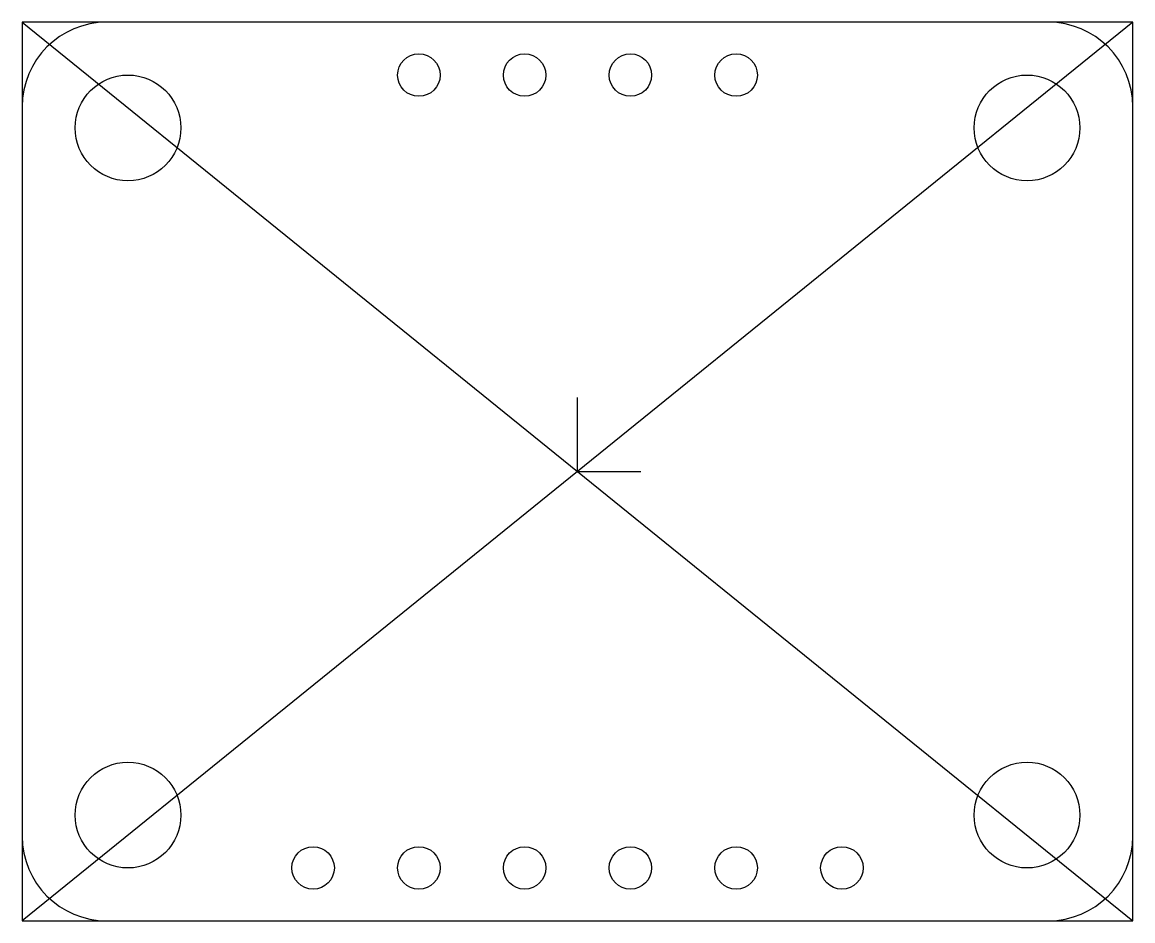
# Model space of a CAD drawing. Header units: inches. Extents: x -0.52 to 0.52, y -0.42 to 0.42.
import ezdxf

# ---------------------------------------------------------------- set-up
doc = ezdxf.new("R2010")
doc.units = ezdxf.units.IN
doc.layers.get('0').update_dxf_attribs({"linetype": 'CONTINUOUS'})

msp = doc.modelspace()

# ---------------------------------------------------------------- linework, layer by layer
for p, q in [((0.445, 0.425), (-0.525, 0.425)), ((0.525, 0.425), (-0.525, -0.425)), ((-0.525, 0.425), (0.525, -0.425)), ((-0.525, 0.425), (-0.525, -0.425)), ((0.525, 0.425), (-0.525, -0.425)), ((-0.525, 0.425), (0.525, -0.425)), ((0.525, 0.425), (-0.445, 0.425)), ((0.525, -0.345), (0.525, 0.425)), ((-0.525, 0.345), (-0.525, -0.345)), ((0.525, -0.425), (0.525, 0.345)), ((0, 0), (0, 0.07)), ((0, 0), (0.06, 0)), ((-0.525, -0.425), (0.525, -0.425)), ((-0.445, -0.425), (0.445, -0.425))]:
    msp.add_line(p, q)
for centre, radius in [((-0.15, 0.375), 0.0201), ((-0.05, 0.375), 0.0201), ((0.05, 0.375), 0.0201), ((0.15, 0.375), 0.0201), ((-0.425, 0.325), 0.05), ((0.425, 0.325), 0.05), ((-0.425, -0.325), 0.05), ((0.425, -0.325), 0.05), ((-0.25, -0.375), 0.0201), ((-0.15, -0.375), 0.0201), ((-0.05, -0.375), 0.0201), ((0.05, -0.375), 0.0201), ((0.15, -0.375), 0.0201), ((0.25, -0.375), 0.0201)]:
    msp.add_circle(centre, radius)
for centre, start, end in [((-0.445, 0.345), 90, 180), ((0.445, 0.345), 0, 90), ((-0.445, -0.345), 180, 270), ((0.445, -0.345), -90, 0)]:
    msp.add_arc(centre, 0.08, start, end)

doc.saveas('drawing.dxf')
